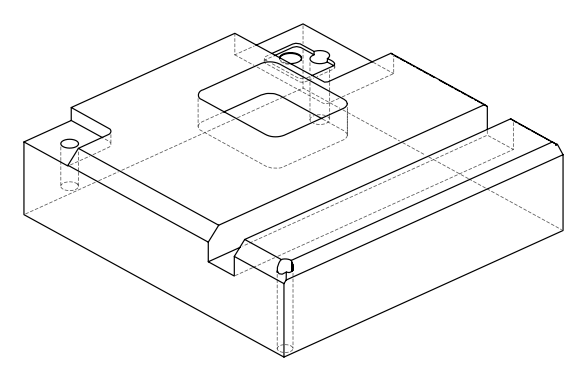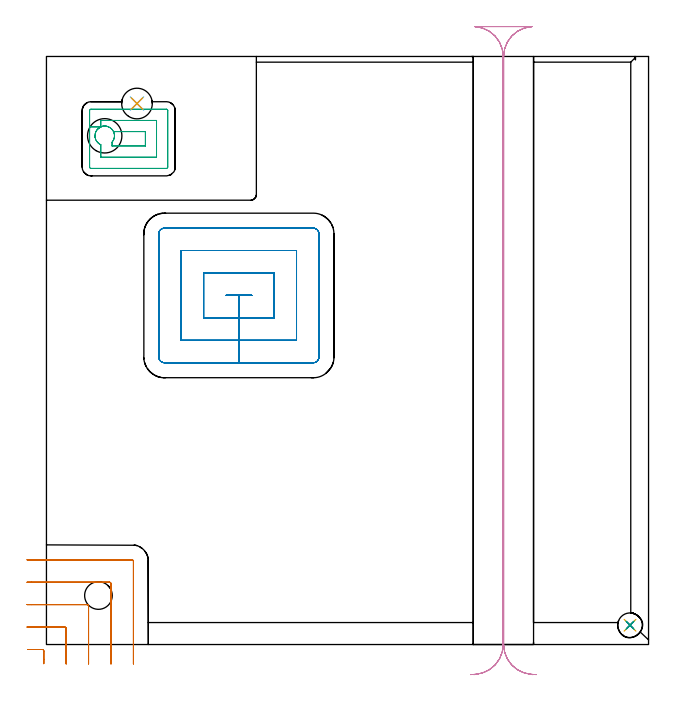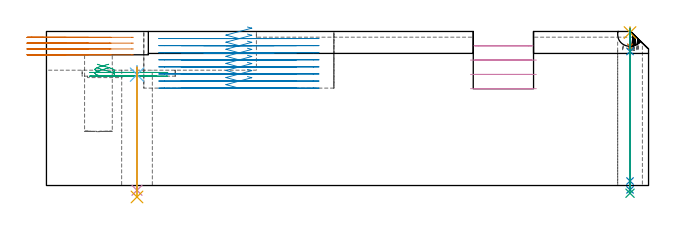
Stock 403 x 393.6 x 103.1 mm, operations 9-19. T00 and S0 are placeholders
(PLAN: 19 operations, 12 tool changes, 192.2 min)
(1 INDEXABLE_INSERT_DRILL_BLIND_HOLE_FROM_SOLID | STEP1POCKET | NXT0302_008 | 0.22 min | 17949 mm3)
(2 INDEXABLE_INSERT_DRILL_BLIND_HOLE_FROM_SOLID_1 | STEP1POCKET_1 | UGT0302_002 | 0.02 min | 12823 mm3)
(3 AREA_MILL | FG_CHAMFER_SURFACE | UGT0205_001 | 10.64 min | 25046 mm3)
(4 AREA_MILL_1 | FG_CHAMFER_SURFACE_1 | UGT0205_001 | 2.48 min | 1088 mm3)
(5 AREA_MILL_2 | FG_CHAMFER_SURFACE_2 | UGT0205_001 | 15.37 min | 27858 mm3)
(6 AREA_MILL_3 | FG_CHAMFER_SURFACE_3 | UGT0205_001 | 3.45 min | 8341 mm3)
(7 AREA_MILL_4 | FG_CHAMFER_SURFACE_4 | UGT0205_001 | 1.23 min | 500 mm3)
(8 MILL_CORNER_NOTCH_RECTANGULAR | CORNER_NOTCH_RECTANGULAR | NXT0201_008 | Follow Part, ap 1.5, ae 75% | 128.18 min | 339236 mm3)
(9 MILL_CORNER_NOTCH_RECTANGULAR_1 | CORNER_NOTCH_RECTANGULAR_1 | UGT0201_094 | Follow Part, ap 5, ae 75% | 3.65 min | 65601 mm3)
(10 MILL_RECTANGULAR_POCKET | POCKET_RECTANGULAR_STRAIGHT | UGT0201_094 | Follow Part, ap 5, ae 75% | 15.36 min | 524648 mm3)
(11 MILL_RECTANGULAR_POCKET_1 | POCKET_RECTANGULAR_STRAIGHT_1 | NXT0201_013 | Follow Part, ap 2.5, ae 75% | 1.78 min | 10627 mm3)
(12 MILL_RECTANGULAR_SLOT | SLOT_RECTANGULAR | UGT0201_019 | Follow Part, ap 10, ae 75% | 8.1 min | 605996 mm3)
(13 SPOT_DRILL | STEP1HOLE | NXT0321_9005460120000 | 0.03 min | 105 mm3)
(14 SPOT_DRILL_1 | STEP1HOLE_1 | NXT0321_9005460120000 | 0.05 min | 64 mm3)
(15 DRILL_BLIND_HOLE_INTO_CENTER | STEP1HOLE | NXT0301_038 | 0.05 min | 231 mm3)
(16 GUN_DRILL_THROUGH_HOLE | STEP1HOLE | UGT0307_002 | 0.5 min | 2656 mm3)
(17 SPADE_DRILL_TO_ENLARGE_THROUGH_HOLE | STEP1HOLE | UGT0306_007 | 0.44 min | 18371 mm3)
(18 DRILL_THROUGH_HOLE_INTO_CENTER | STEP1HOLE_1 | NXT0301_065 | 0.34 min | 5064 mm3)
(19 DRILL_TO_ENLARGE_THROUGH_HOLE | STEP1HOLE_1 | UGT0301_050 | 0.35 min | 19386 mm3)
(TOOL NXT0302_008 | Index. Insert Drill 18.5mm [880-D1850L25-05] | D18.5 PA176 FL93 Z2)
(TOOL UGT0302_002 | Indexable Insert Drill 23mm | D23 PA180 FL50 Z2)
(TOOL UGT0205_001 | Chamfer Mill 20 x 3 x 45 deg. | D20 FL50 Z2)
(TOOL NXT0201_008 | ENDMILL 6mm [2P460-0600-NA 1630] | D6 FL26 Z6)
(TOOL UGT0201_094 | End mill 20 mm | D20 FL38 Z4)
(TOOL NXT0201_013 | ENDMILL 10mm | D10 FL30 Z4)
(TOOL UGT0201_019 | End mill 40 mm | D40 FL63 Z6)
(TOOL NXT0321_9005460120000 | NC Spot Drill, 142deg, 12mm, Carbide, Uncoated | D12 PA142 FL30 Z2)
(TOOL NXT0301_038 | Carbide Drill 6.7mm [860.1-0670-034A1-MM 2214] | D6.7 PA140 FL53 Z2)
(TOOL UGT0307_002 | Gun Drill 6 mm | D6 PA130 FL24 Z1)
(TOOL UGT0306_007 | Spade Drill 16.5mm | D16.5 PA132 FL10 Z2)
(TOOL NXT0301_065 | Carbide Drill 9.4mm [860.1-0940-075A1-MM 2214] | D9.4 PA140 FL98 Z2)
(TOOL UGT0301_050 | Twist Drill 20.5 mm | D20.5 PA118 FL145 Z2)
(OP 9 MILL_CORNER_NOTCH_RECTANGULAR_1)
G17 G21 G94 G90
T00 M6
G54
G17 G0 G90 X-1.8 Y-12.837 S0 M3
G43 Z113.1 H0
Z99.2
G94 G1 Y-9.837 F250.
Y-4.294 F500.
G3 X-2.794 Y-3.3 R1.
G1 X-9.44
X-12.44 F250.
G0 Z113.1
X13.2 Y-13.
Z99.2
G1 Y-10.
Y10.705 F500.
G3 X12.205 Y11.7 R1.
G1 X-10.
X-13. F250.
G0 Z113.1
X28.2 Y-13.
Z99.2
G1 Y-10.
Y25.705 F500.
G3 X27.205 Y26.7 R1.
G1 X-10.
X-13. F250.
G0 Z113.1
X43.2 Y-13.
Z99.2
G1 Y-10.
Y40.705 F500.
G3 X42.205 Y41.7 R1.
G1 X-10.
X-13. F250.
G0 Z113.1
X58.2 Y-13.
Z99.2
G1 Y-10.
Y55.705 F500.
G3 X57.205 Y56.7 R1.
G1 X-10.
X-13. F250.
G0 Z113.1
X-1.8 Y-12.837
Z95.3
G1 Y-9.837
Y-4.294 F500.
G3 X-2.794 Y-3.3 R1.
G1 X-9.44
X-12.44 F250.
G0 Z113.1
X13.2 Y-13.
Z95.3
G1 Y-10.
Y10.705 F500.
G3 X12.205 Y11.7 R1.
G1 X-10.
X-13. F250.
G0 Z113.1
X28.2 Y-13.
Z95.3
G1 Y-10.
Y25.705 F500.
G3 X27.205 Y26.7 R1.
G1 X-10.
X-13. F250.
G0 Z113.1
X43.2 Y-13.
Z95.3
G1 Y-10.
Y40.705 F500.
G3 X42.205 Y41.7 R1.
G1 X-10.
X-13. F250.
G0 Z113.1
X58.2 Y-13.
Z95.3
G1 Y-10.
Y55.705 F500.
G3 X57.205 Y56.7 R1.
G1 X-10.
X-13. F250.
G0 Z113.1
X-1.8 Y-12.837
Z91.4
G1 Y-9.837
Y-4.294 F500.
G3 X-2.794 Y-3.3 R1.
G1 X-9.44
X-12.44 F250.
G0 Z113.1
X13.2 Y-13.
Z91.4
G1 Y-10.
Y10.705 F500.
G3 X12.205 Y11.7 R1.
G1 X-10.
X-13. F250.
G0 Z113.1
X28.2 Y-13.
Z91.4
G1 Y-10.
Y25.705 F500.
G3 X27.205 Y26.7 R1.
G1 X-10.
X-13. F250.
G0 Z113.1
X43.2 Y-13.
Z91.4
G1 Y-10.
Y40.705 F500.
G3 X42.205 Y41.7 R1.
G1 X-10.
X-13. F250.
G0 Z113.1
X58.2 Y-13.
Z91.4
G1 Y-10.
Y55.705 F500.
G3 X57.205 Y56.7 R1.
G1 X-10.
X-13. F250.
G0 Z113.1
X-1.8 Y-12.837
Z87.5
G1 Y-9.837
Y-4.294 F500.
G3 X-2.794 Y-3.3 R1.
G1 X-9.44
X-12.44 F250.
G0 Z113.1
X13.2 Y-13.
Z87.5
G1 Y-10.
Y10.705 F500.
G3 X12.205 Y11.7 R1.
G1 X-10.
X-13. F250.
G0 Z113.1
X28.2 Y-13.
Z87.5
G1 Y-10.
Y25.705 F500.
G3 X27.205 Y26.7 R1.
G1 X-10.
X-13. F250.
G0 Z113.1
X43.2 Y-13.
Z87.5
G1 Y-10.
Y40.705 F500.
G3 X42.205 Y41.7 R1.
G1 X-10.
X-13. F250.
G0 Z113.1
X58.2 Y-13.
Z87.5
G1 Y-10.
Y55.705 F500.
G3 X57.205 Y56.7 R1.
G1 X-10.
X-13. F250.
G0 Z113.1
M5
M2
(OP 10 MILL_RECTANGULAR_POCKET)
G17 G21 G94 G90
T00 M6
G54
G17 G0 G90 X134.523 Y233.6 S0 M3
G43 Z113.1 H0
Z106.1
G94 G1 X137.4 Z105.329 F250.
Y233.7 Z105.302
X120.2 Z100.694
Y233.6 Z100.667
X128.8 Z98.362
X137.4 F500.
Y233.7
X120.2
Y233.6
X128.8
Y218.6
X152.4
Y248.7
X105.2
Y218.6
X128.8
Y203.6
X167.4
Y263.7
X90.2
Y203.6
X128.8
Y188.6
X178.6
G3 X182.4 Y192.4 R3.8
G1 Y274.9
G3 X178.6 Y278.7 R3.8
G1 X79.
G3 X75.2 Y274.9 R3.8
G1 Y192.4
G3 X79. Y188.6 R3.8
G1 X128.8
X129.8
G0 X134.523 Y233.6 Z101.362
G1 X137.4 Z100.592 F250.
Y233.7 Z100.565
X120.2 Z95.956
Y233.6 Z95.929
X128.8 Z93.625
X137.4 F500.
Y233.7
X120.2
Y233.6
X128.8
Y218.6
X152.4
Y248.7
X105.2
Y218.6
X128.8
Y203.6
X167.4
Y263.7
X90.2
Y203.6
X128.8
Y188.6
X178.6
G3 X182.4 Y192.4 R3.8
G1 Y274.9
G3 X178.6 Y278.7 R3.8
G1 X79.
G3 X75.2 Y274.9 R3.8
G1 Y192.4
G3 X79. Y188.6 R3.8
G1 X128.8
X129.8
G0 X134.523 Y233.6 Z96.625
G1 X137.4 Z95.854 F250.
Y233.7 Z95.827
X120.2 Z91.219
Y233.6 Z91.192
X128.8 Z88.887
X137.4 F500.
Y233.7
X120.2
Y233.6
X128.8
Y218.6
X152.4
Y248.7
X105.2
Y218.6
X128.8
Y203.6
X167.4
Y263.7
X90.2
Y203.6
X128.8
Y188.6
X178.6
G3 X182.4 Y192.4 R3.8
G1 Y274.9
G3 X178.6 Y278.7 R3.8
G1 X79.
G3 X75.2 Y274.9 R3.8
G1 Y192.4
G3 X79. Y188.6 R3.8
G1 X128.8
X129.8
G0 X134.523 Y233.6 Z91.887
G1 X137.4 Z91.117 F250.
Y233.7 Z91.09
X120.2 Z86.481
Y233.6 Z86.454
X128.8 Z84.15
X137.4 F500.
Y233.7
X120.2
Y233.6
X128.8
Y218.6
X152.4
Y248.7
X105.2
Y218.6
X128.8
Y203.6
X167.4
Y263.7
X90.2
Y203.6
X128.8
Y188.6
X178.6
G3 X182.4 Y192.4 R3.8
G1 Y274.9
G3 X178.6 Y278.7 R3.8
G1 X79.
G3 X75.2 Y274.9 R3.8
G1 Y192.4
G3 X79. Y188.6 R3.8
G1 X128.8
X129.8
G0 X134.523 Y233.6 Z87.15
G1 X137.4 Z86.379 F250.
Y233.7 Z86.352
X120.2 Z81.744
Y233.6 Z81.717
X128.8 Z79.412
X137.4 F500.
Y233.7
X120.2
Y233.6
X128.8
Y218.6
X152.4
Y248.7
X105.2
Y218.6
X128.8
Y203.6
X167.4
Y263.7
X90.2
Y203.6
X128.8
Y188.6
X178.6
G3 X182.4 Y192.4 R3.8
G1 Y274.9
G3 X178.6 Y278.7 R3.8
G1 X79.
G3 X75.2 Y274.9 R3.8
G1 Y192.4
G3 X79. Y188.6 R3.8
G1 X128.8
X129.8
G0 X134.523 Y233.6 Z82.412
G1 X137.4 Z81.642 F250.
Y233.7 Z81.615
X120.2 Z77.006
Y233.6 Z76.979
X128.8 Z74.675
X137.4 F500.
Y233.7
X120.2
Y233.6
X128.8
Y218.6
X152.4
Y248.7
X105.2
Y218.6
X128.8
Y203.6
X167.4
Y263.7
X90.2
Y203.6
X128.8
Y188.6
X178.6
G3 X182.4 Y192.4 R3.8
G1 Y274.9
G3 X178.6 Y278.7 R3.8
G1 X79.
G3 X75.2 Y274.9 R3.8
G1 Y192.4
G3 X79. Y188.6 R3.8
G1 X128.8
X129.8
G0 X134.523 Y233.6 Z77.675
G1 X137.4 Z76.904 F250.
Y233.7 Z76.877
X120.2 Z72.269
Y233.6 Z72.242
X128.8 Z69.937
X137.4 F500.
Y233.7
X120.2
Y233.6
X128.8
Y218.6
X152.4
Y248.7
X105.2
Y218.6
X128.8
Y203.6
X167.4
Y263.7
X90.2
Y203.6
X128.8
Y188.6
X178.6
G3 X182.4 Y192.4 R3.8
G1 Y274.9
G3 X178.6 Y278.7 R3.8
G1 X79.
G3 X75.2 Y274.9 R3.8
G1 Y192.4
G3 X79. Y188.6 R3.8
G1 X128.8
X129.8
G0 X134.523 Y233.6 Z72.937
G1 X137.4 Z72.167 F250.
Y233.7 Z72.14
X120.2 Z67.531
Y233.6 Z67.504
X128.8 Z65.2
X137.4 F500.
Y233.7
X120.2
Y233.6
X128.8
Y218.6
X152.4
Y248.7
X105.2
Y218.6
X128.8
Y203.6
X167.4
Y263.7
X90.2
Y203.6
X128.8
Y188.6
X178.6
G3 X182.4 Y192.4 R3.8
G1 Y274.9
G3 X178.6 Y278.7 R3.8
G1 X79.
G3 X75.2 Y274.9 R3.8
G1 Y192.4
G3 X79. Y188.6 R3.8
G1 X128.8
X129.8
G0 Z113.1
M5
M2
(OP 11 MILL_RECTANGULAR_POCKET_1)
G17 G21 G94 G90
T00 M6
G54
G17 G0 G90 X34.059 Y344.701 S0 M3
G43 Z113.1 H0
Z81.183
G94 G1 X34.563 Y345.25 Z80.984 F250.
X35.329 Y345.866 Z80.72
X36.179 Y346.361 Z80.457
X37.094 Y346.722 Z80.193
X37.445 Y346.809 Z80.096
X37.795 Y346.895 Z80.
X38.707 Y347. Z79.754
X39.625 Y346.975 Z79.508
X40.529 Y346.822 Z79.262
X41.404 Y346.543 Z79.016
X42.23 Y346.145 Z78.77
X42.993 Y345.634 Z78.524
X43.676 Y345.021 Z78.278
X44.266 Y344.318 Z78.032
X44.752 Y343.54 Z77.786
X44.903 Y343.212 Z77.69
X45.054 Y342.884 Z77.593
X45.339 Y341.965 Z77.335
X45.486 Y341.015 Z77.077
X45.491 Y340.052 Z76.82
X45.354 Y339.1 Z76.562
X45.078 Y338.178 Z76.304
X44.67 Y337.307 Z76.046
X44.137 Y336.506 Z75.788
X43.9 Y336.234 Z75.692
Y333.7 F500.
X66.2
Y343.3
X44.862
G0 X41.676 Y346.412 Z81.183
G1 X41.404 Y346.543 Z81.102 F250.
X40.529 Y346.822 Z80.856
X39.625 Y346.975 Z80.61
X38.707 Y347. Z80.365
X37.795 Y346.895 Z80.119
X37.445 Y346.809 Z80.022
X37.094 Y346.722 Z79.925
X36.179 Y346.361 Z79.662
X35.329 Y345.866 Z79.398
X34.563 Y345.25 Z79.134
X33.897 Y344.525 Z78.871
X33.348 Y343.709 Z78.607
X32.928 Y342.819 Z78.344
X32.647 Y341.877 Z78.08
X32.51 Y340.903 Z77.817
X32.52 Y339.919 Z77.553
X32.571 Y339.562 Z77.456
X32.625 Y339.204 Z77.359
X32.894 Y338.265 Z77.097
X33.3 Y337.376 Z76.836
X33.833 Y336.558 Z76.574
X34.483 Y335.828 Z76.312
X35.234 Y335.203 Z76.05
X36.069 Y334.696 Z75.789
X36.4 Y334.55 Z75.692
Y326.2 F500.
X73.7
Y350.8
X36.4
Y346.452
X28.9
Y319.6
G3 X29.8 Y318.7 R0.9
G1 X80.3
G3 X81.2 Y319.6 R0.9
G1 Y357.4
G3 X80.3 Y358.3 R0.9
G1 X29.8
G3 X28.9 Y357.4 R0.9
G1 Y346.452
Y345.452
G0 X34.059 Y344.701 Z78.692
G1 X34.563 Y345.25 Z78.492 F250.
X35.329 Y345.866 Z78.228
X36.179 Y346.361 Z77.965
X37.094 Y346.722 Z77.701
X37.445 Y346.809 Z77.605
X37.795 Y346.895 Z77.508
X38.707 Y347. Z77.262
X39.625 Y346.975 Z77.016
X40.529 Y346.822 Z76.77
X41.404 Y346.543 Z76.524
X42.23 Y346.145 Z76.278
X42.993 Y345.634 Z76.032
X43.676 Y345.021 Z75.786
X44.266 Y344.318 Z75.541
X44.752 Y343.54 Z75.295
X44.903 Y343.212 Z75.198
X45.054 Y342.884 Z75.101
X45.339 Y341.965 Z74.844
X45.486 Y341.015 Z74.586
X45.491 Y340.052 Z74.328
X45.354 Y339.1 Z74.07
X45.078 Y338.178 Z73.812
X44.67 Y337.307 Z73.554
X44.137 Y336.506 Z73.297
X43.9 Y336.234 Z73.2
Y333.7 F500.
X66.2
Y343.3
X44.862
G0 X41.676 Y346.412 Z78.692
G1 X41.404 Y346.543 Z78.611 F250.
X40.529 Y346.822 Z78.365
X39.625 Y346.975 Z78.119
X38.707 Y347. Z77.873
X37.795 Y346.895 Z77.627
X37.445 Y346.809 Z77.53
X37.094 Y346.722 Z77.433
X36.179 Y346.361 Z77.17
X35.329 Y345.866 Z76.906
X34.563 Y345.25 Z76.643
X33.897 Y344.525 Z76.379
X33.348 Y343.709 Z76.116
X32.928 Y342.819 Z75.852
X32.647 Y341.877 Z75.588
X32.51 Y340.903 Z75.325
X32.52 Y339.919 Z75.061
X32.571 Y339.562 Z74.965
X32.625 Y339.204 Z74.868
X32.894 Y338.265 Z74.606
X33.3 Y337.376 Z74.344
X33.833 Y336.558 Z74.082
X34.483 Y335.828 Z73.82
X35.234 Y335.203 Z73.559
X36.069 Y334.696 Z73.297
X36.4 Y334.55 Z73.2
Y326.2 F500.
X73.7
Y350.8
X36.4
Y346.452
X28.9
Y319.6
G3 X29.8 Y318.7 R0.9
G1 X80.3
G3 X81.2 Y319.6 R0.9
G1 Y357.4
G3 X80.3 Y358.3 R0.9
G1 X29.8
G3 X28.9 Y357.4 R0.9
G1 Y346.452
Y345.452
G0 Z113.1
M5
M2
(OP 12 MILL_RECTANGULAR_SLOT)
G17 G21 G94 G90
T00 M6
G54
G17 G0 G90 X325.625 Y-20.22 S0 M3
G43 Z113.1 H0
Z93.525
G94 G1 X322.667 Y-19.72 F250.
G2 X306. Y0. R20. F500.
G1 Y1.933
Y371.933 F445.
Y393.6 F500.
G2 X324.905 Y413.57 R20.
G1 Y413.6
X286.795
Y413.57
G2 X305.7 Y393.6 R20.
G1 Y0.
G2 X289.033 Y-19.72 R20.
G1 X286.075 Y-20.22 F250.
G0 X327.9 Y-20.134 Z83.95
G1 X324.905 Y-19.97
G2 X306.003 Y-0.32 R20. F500.
X306. Y0. R20. F441.
G1 Y369.68
Y393.6 F500.
G2 X324.905 Y413.57 R20.
G1 Y413.6
X286.795
Y413.57
G2 X305.7 Y393.6 R20.
G1 Y0.
G2 X286.795 Y-19.97 R20.
G1 X283.8 Y-20.134 F250.
G0 X327.9 Z74.375
G1 X324.905 Y-19.97
G2 X306.003 Y-0.32 R20. F500.
X306. Y0. R20. F433.
G1 Y369.68
Y393.6 F500.
G2 X324.905 Y413.57 R20.
G1 Y413.6
X286.795
Y413.57
G2 X305.7 Y393.6 R20.
G1 Y0.
G2 X286.795 Y-19.97 R20.
G1 X283.8 Y-20.134 F250.
G0 X327.9 Z64.8
G1 X324.905 Y-19.97
G2 X306.003 Y-0.32 R20. F500.
X306. Y0. R20. F433.
G1 Y369.68
Y393.6 F500.
G2 X324.905 Y413.57 R20.
G1 Y413.6
X286.795
Y413.57
G2 X305.7 Y393.6 R20.
G1 Y0.
G2 X286.795 Y-19.97 R20.
G1 X283.8 Y-20.134 F250.
G0 Z113.1
M5
M2
(OP 13 SPOT_DRILL)
G17 G21 G94 G90
T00 M6
G54
G17 G0 G90 X390.6 Y12.9 S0 M3
G43 Z113.1 H0
G94 G81 G98 Z102.381 F250. R106.1
G80
M5
M2
(OP 14 SPOT_DRILL_1)
G17 G21 G94 G90
T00 M6
G54
G17 G0 G90 X60.6 Y362.1 S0 M3
G43 Z113.1 H0
G94 G81 G98 Z74.2 F250. R80.2
G80
M5
M2
(OP 15 DRILL_BLIND_HOLE_INTO_CENTER)
G17 G21 G94 G90
T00 M6
G54
G17 G0 G90 X390.6 Y12.9 S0 M3
G43 Z113.1 H1
G94 G81 G98 Z93.05 F250. R105.1
G80
M5
M2
(OP 16 GUN_DRILL_THROUGH_HOLE)
G17 G21 G94 G90
T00 M6
G54
G17 G0 G90 X390.6 Y12.9 M8
G43 Z113.1 H0
Z102.909
S716 M3
G94 G1 Z89.743 F125. M26
G4 X.084
Z3. F250.
G4 X.084
Z-2.899 F125.
G4 X.084
M5
M9
G0 Z102.909
Z113.1
M2
(OP 17 SPADE_DRILL_TO_ENLARGE_THROUGH_HOLE)
G17 G21 G94 G90
T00 M6
G54
G17 G0 G90 X390.6 Y12.9 S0 M3
G43 Z113.1 H0
G94 G73 G98 Z-5.173 F250. Q15.468 R105.1
G80
M5
M2
(OP 18 DRILL_THROUGH_HOLE_INTO_CENTER)
G17 G21 G94 G90
T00 M6
G54
G17 G0 G90 X60.6 Y362.1 S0 M3
G43 Z113.1 H1
G94 G73 G98 Z-3.211 F250. Q8.935 R79.2
G80
M5
M2
(OP 19 DRILL_TO_ENLARGE_THROUGH_HOLE)
G17 G21 G94 G90
T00 M6
G54
G17 G0 G90 X60.6 Y362.1 S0 M3
G43 Z113.1 H0
G94 G73 G98 Z-7.659 F250. Q16.972 R79.2
G80
M5
M2
